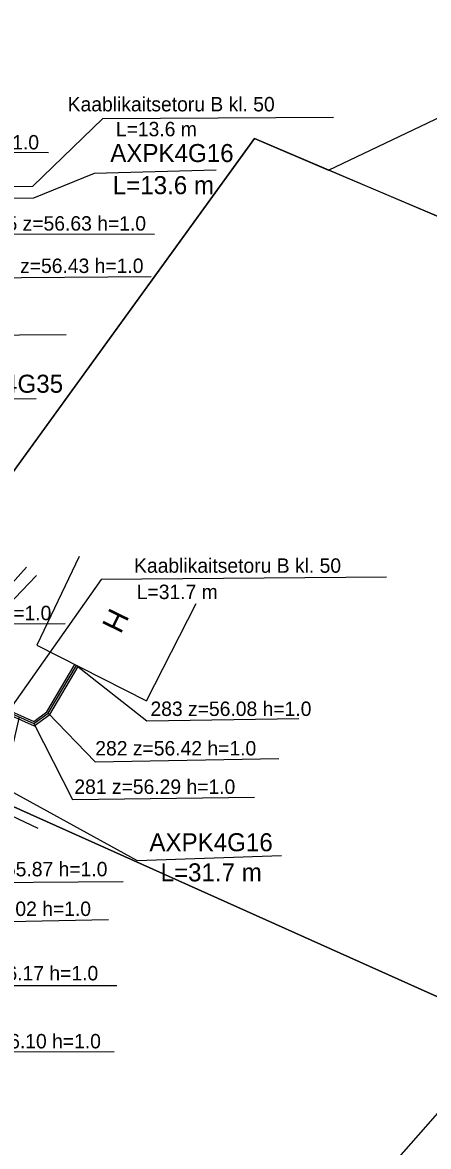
# Model space of a CAD drawing. Extents: x 640994 to 642090, y 6455850 to 6457430.
# Drawn here: x 641457.4 to 641479.9, y 6457062.8 to 6457125.1 of the extents above; entities that cross this region are included whole.
import ezdxf

# ---------------------------------------------------------------- set-up
doc = ezdxf.new("R2010")
doc.units = 0
for name, color, linetype in [('Level 1', 7, 'Continuous'), ('Level 19', 7, 'Continuous'), ('Level 21', 7, 'Continuous'), ('Level 23', 7, 'Continuous'), ('Level 40', 7, 'Continuous'), ('Level 47', 7, 'Continuous'), ('Level 5', 7, 'Continuous'), ('Level 52', 7, 'Continuous'), ('Level 53', 7, 'Continuous'), ('Level 6', 7, 'Continuous')]:
    doc.layers.add(name, color=color, linetype=linetype)

# ---------------------------------------------------------------- blocks, each defined once
blk = doc.blocks.new('MURU')
at = {"layer": 'Level 1'}
blk.add_line((0, 0), (0, 0), dxfattribs=at)
blk.add_line((0, 0), (0, 0), dxfattribs=at)
for centre in [(-0.000802, 0), (0.000856, 0)]:
    blk.add_circle(centre, 0.00011, dxfattribs=at)

msp = doc.modelspace()

# ---------------------------------------------------------------- linework, layer by layer
at = {"layer": 'Level 19'}
msp.add_lwpolyline([(641457.62, 6457094.93), (641454.29, 6457091.24), (641451.06, 6457092.34), (641450.75, 6457091.84), (641454.53, 6457090.68), (641458.17, 6457094.47)], dxfattribs=at)
at = {"layer": 'Level 21'}
for points in [[(641433.87, 6457093.1), (641434.96, 6457095.36), (641436.23, 6457095.8), (641444.23, 6457092.19), (641450.17, 6457089.78), (641458.03, 6457086.26), (641458.82, 6457086.84), (641460.38, 6457089.48)], [(641433.9, 6457093.28), (641434.88, 6457095.44), (641436.24, 6457095.91), (641444.27, 6457092.28), (641450.21, 6457089.87), (641458.02, 6457086.38), (641458.75, 6457086.91), (641460.29, 6457089.53)], [(641434, 6457093.25), (641435.04, 6457095.26), (641436.22, 6457095.67), (641444.19, 6457092.08), (641450.13, 6457089.67), (641458.05, 6457086.13), (641458.91, 6457086.76), (641460.48, 6457089.42)]]:
    msp.add_lwpolyline(points, dxfattribs=at)
at = {"layer": 'Level 23'}
msp.add_lwpolyline([(641433.63, 6457097.05), (641431.79, 6457093.03), (641458.24, 6457080.46)], dxfattribs=at)
at = {"layer": 'Level 40'}
msp.add_line((641512.14, 6457100.87), (641474.36, 6457116.95), dxfattribs=at)
for points in [[(641456.5, 6457151.77), (641435.16, 6457099.84), (641451.29, 6457092.53), (641470.26, 6457118.69), (641474.36, 6457116.95), (641505.43, 6457131.77), (641501.43, 6457133.51)], [(641470.26, 6457118.69), (641446.72, 6457086.21), (641484.49, 6457069.28), (641501.25, 6457088.49), (641512.14, 6457100.87)], [(641446.72, 6457086.21), (641432.42, 6457092.63), (641428.84, 6457043.04), (641447.75, 6457027.62), (641458.21, 6457039.04), (641472.58, 6457055.76), (641484.49, 6457069.28)]]:
    msp.add_lwpolyline(points, close=True, dxfattribs=at)
at = {"layer": 'Level 5'}
msp.add_lwpolyline([(641460.54, 6457095.52), (641458.19, 6457090.61), (641464.27, 6457087.52), (641467.02, 6457092.92)], dxfattribs=at)
at = {"layer": 'Level 52'}
for points in [[(641458.84, 6457117.9), (641448.56, 6457117.98), (641447.83, 6457116.45)], [(641464.71, 6457113.38), (641453.63, 6457113.39), (641450.35, 6457114.78)], [(641464.52, 6457111.02), (641454.91, 6457110.96), (641450.82, 6457113.49)], [(641450.17, 6457089.78), (641450.28, 6457091.76), (641459.76, 6457091.8)], [(641460.38, 6457089.48), (641464.29, 6457086.42), (641472.71, 6457086.54)], [(641458.82, 6457086.84), (641461.43, 6457084.13), (641471.6, 6457084.32)], [(641458.03, 6457086.26), (641460.17, 6457082.05), (641470.25, 6457082.17)], [(641450.01, 6457080.93), (641453, 6457077.43), (641462.97, 6457077.51)], [(641450.65, 6457079.37), (641452.05, 6457075.2), (641462.16, 6457075.39)], [(641450.41, 6457072.64), (641452.57, 6457071.74), (641462.62, 6457071.74)], [(641450.75, 6457067.29), (641452.74, 6457068.06), (641462.47, 6457068.08)]]:
    msp.add_lwpolyline(points, dxfattribs=at)
at = {"layer": 'Level 53'}
for points in [[(641449.19, 6457115.9), (641457.97, 6457116.05), (641461.84, 6457119.8), (641474.64, 6457119.88)], [(641459.82, 6457107.81), (641444.24, 6457107.7), (641436, 6457110.56)], [(641477.57, 6457094.37), (641461.76, 6457094.25), (641456.69, 6457087.06)]]:
    msp.add_lwpolyline(points, dxfattribs=at)
at = {"layer": 'Level 6'}
for points in [[(641468.14, 6457116.94), (641461.37, 6457116.75), (641458.01, 6457115.39), (641449.63, 6457115.27)], [(641458.16, 6457104.26), (641446.01, 6457104.23), (641435.42, 6457109.11)], [(641457.21, 6457086.64), (641456.33, 6457082.75), (641463.75, 6457078.67), (641471.75, 6457078.94)]]:
    msp.add_lwpolyline(points, dxfattribs=at)

# ---------------------------------------------------------------- block references
at = {"layer": 'Level 23', "xscale": 0.5, "yscale": 0.5}
msp.add_blockref('MURU', (641458.86, 6457083.86), dxfattribs=at)

# ---------------------------------------------------------------- texts
at = {"layer": 'Level 21'}
msp.add_text('L=13.6 m', height=1, dxfattribs=at).set_placement((641462.4, 6457115.61))
at = {"layer": 'Level 47'}
for s, height, p in [('AXPK4G16', 1, (641462.26, 6457117.39)), ('8720 AXPK4G35', 1.00002, (641449.46, 6457104.6)), ('AXPK4G16', 1, (641464.43, 6457079.18))]:
    msp.add_text(s, height=height, dxfattribs=at).set_placement(p)
at = {"layer": 'Level 5'}
msp.add_text('H', height=1.19, rotation=243.94209, dxfattribs=at).set_placement((641462.27, 6457092.74))
at = {"layer": 'Level 52'}
for s, p in [('294 z=57.13 h=1.0', (641449.39, 6457118.09)), ('295 z=56.63 h=1.0', (641455.32, 6457113.59)), ('296 z=56.43 h=1.0', (641455.18, 6457111.24)), ('280 z=55.74 h=1.0', (641450.07, 6457091.99)), ('283 z=56.08 h=1.0', (641464.49, 6457086.68)), ('282 z=56.42 h=1.0', (641461.43, 6457084.49)), ('281 z=56.29 h=1.0', (641460.27, 6457082.36)), ('288 z=55.87 h=1.0', (641453.18, 6457077.79)), ('289 z=56.02 h=1.0', (641452.27, 6457075.59)), ('290 z=56.17 h=1.0', (641452.67, 6457072.02)), ('291 z=56.10 h=1.0', (641452.82, 6457068.25))]:
    msp.add_text(s, height=0.79998, dxfattribs=at).set_placement(p)
at = {"layer": 'Level 53'}
for s, height, p in [('Kaablikaitsetoru B kl. 50', 0.79998, (641459.9, 6457120.2)), ('L=13.6 m', 0.8, (641462.57, 6457118.82)), ('Kaablikaitsetoru B kl. 50', 0.79998, (641463.58, 6457094.62)), ('L=31.7 m', 0.8, (641463.73, 6457093.16))]:
    msp.add_text(s, height=height, dxfattribs=at).set_placement(p)
at = {"layer": 'Level 6'}
msp.add_text('L=31.7 m', height=1, dxfattribs=at).set_placement((641465.05, 6457077.51))

doc.saveas('drawing.dxf')
